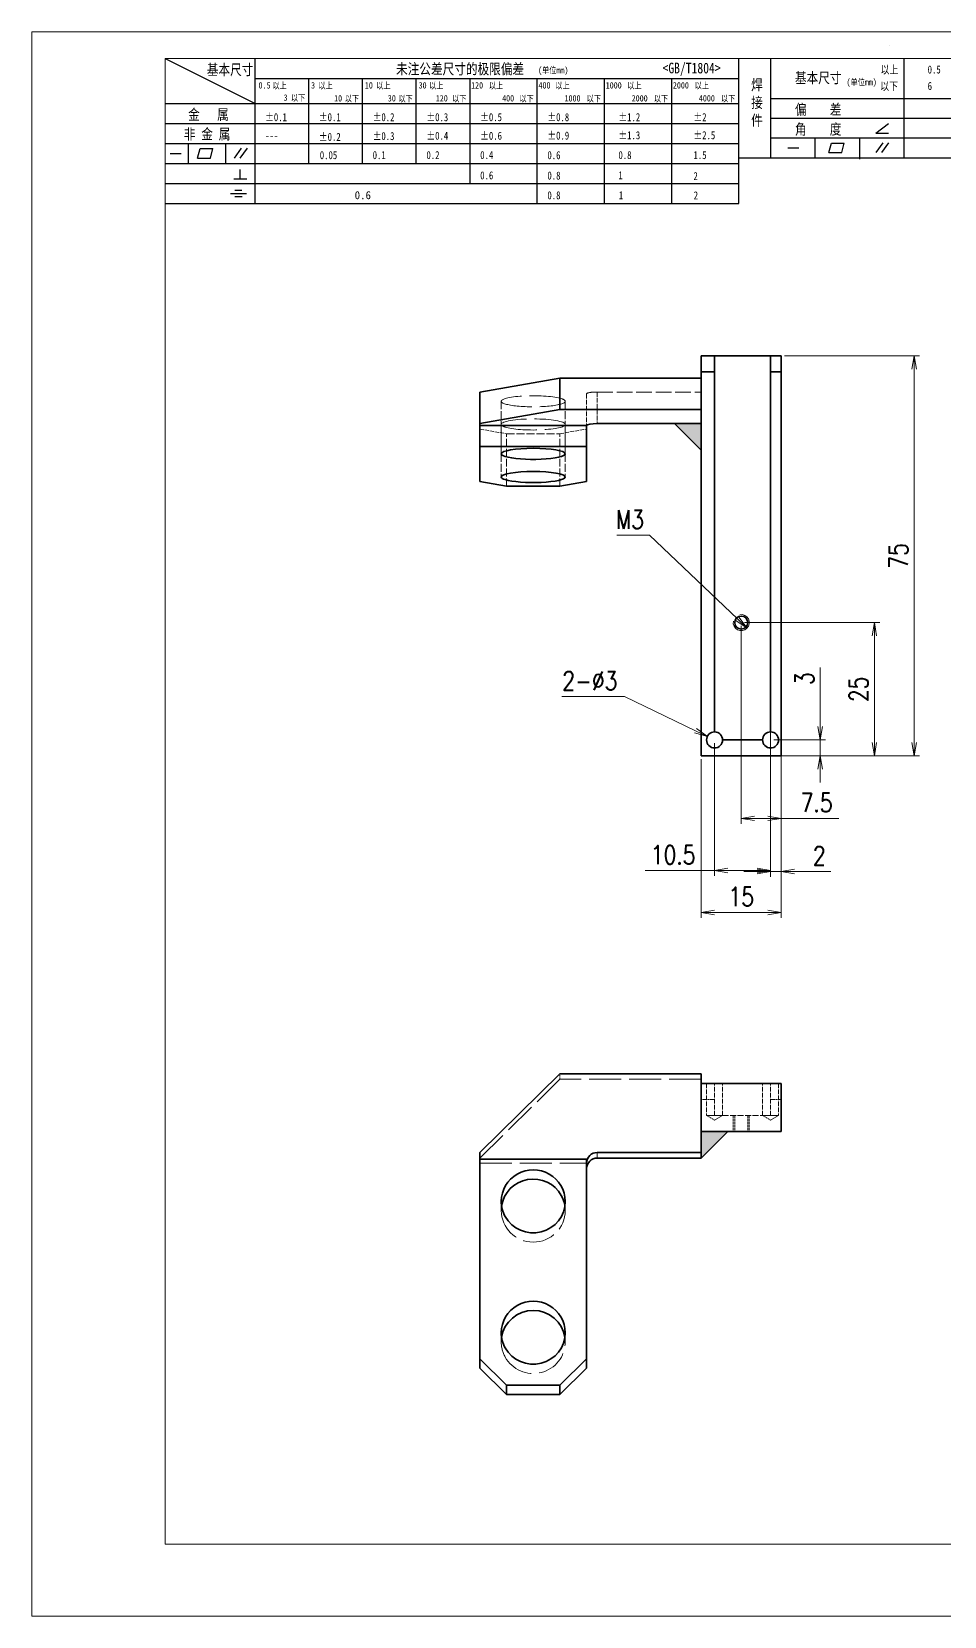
# Model space of a CAD drawing. Header units: millimetres. Extents: x -51813 to 38145, y -10860 to 38732.
# Drawn here: x -48070.9 to -47899.8, y 37767.9 to 38064.9 of the extents above; entities that cross this region are included whole.
import ezdxf

# ---------------------------------------------------------------- set-up
doc = ezdxf.new("R2010")
doc.units = ezdxf.units.MM
doc.header["$LTSCALE"] = 0.5
doc.linetypes.add('DASHED', pattern=[15, 12, -3])
for name, color, linetype, lineweight in [('DRAWING', 7, 'Continuous', 35), ('图框', 7, 'Continuous', 18), ('标注线', 3, 'Continuous', 18), ('粗实线', 7, 'Continuous', 35), ('细实线', 3, 'Continuous', 18)]:
    doc.layers.add(name, color=color, linetype=linetype, lineweight=lineweight)
doc.layers.add('图\\M+19E79\\M+195B6\\M+18E9A', color=7, linetype='Continuous')
doc.layers.add('打印', color=7, linetype='Continuous', lineweight=15, plot=False)
doc.layers.add('打印-禁用', color=7, linetype='Continuous', lineweight=15, plot=False)
doc.styles.add('DIM', font='romans.shx', dxfattribs={"width": 0.8, "bigfont": 'bigfont.shx'})
doc.styles.add('国标', font='simfang.ttf', dxfattribs={"width": 0.8})
doc.dimstyles.new('DEH 1-1$0', dxfattribs={"dimtxt": 3.5, "dimasz": 2.5, "dimexe": 1, "dimexo": 0.625, "dimgap": 1.2, "dimtad": 1, "dimzin": 9, "dimdsep": 46, "dimtxsty": 'DIM', "dimblk": 'OPEN', "dimcen": 0, "dimclrd": 8, "dimclre": 8, "dimclrt": 2, "dimazin": 2, "dimtfac": 0.5, "dimtmove": 0, "dimatfit": 3, "dimldrblk": 'OPEN', "dimfxl": 0, "dimtolj": 2, "dimlwd": 18, "dimlwe": 18, "dimarcsym": 0})
doc.dimstyles.new('DEH 1-1$3', dxfattribs={"dimtxt": 3.5, "dimasz": 2.5, "dimexe": 1, "dimexo": 0.625, "dimgap": 1.2, "dimtad": 1, "dimtoh": 1, "dimdsep": 46, "dimtxsty": 'DIM', "dimblk": 'OPEN', "dimcen": 0, "dimclrd": 8, "dimclre": 8, "dimclrt": 2, "dimazin": 2, "dimtfac": 0.5, "dimtofl": 0, "dimtmove": 0, "dimatfit": 3, "dimldrblk": 'OPEN', "dimfxl": 0, "dimtolj": 2, "dimlwd": 18, "dimlwe": 18, "dimarcsym": 0})

# ---------------------------------------------------------------- blocks, each defined once
blk = doc.blocks.new('GZDEH零件A3图框V01版')
at = {"layer": '图\\M+19E79\\M+195B6\\M+18E9A', "color": 9}
for p, q in [((2882.49, -1554.46), (2899.37, -1562.92)), ((2899.37, -1581.67), (2899.37, -1554.46)), ((2990.09, -1581.67), (2990.09, -1554.46)), ((2996.09, -1573.08), (2996.09, -1554.46)), ((3021.09, -1561.98), (3021.09, -1554.46)), ((2899.37, -1558.24), (2990.09, -1558.24)), ((2909.45, -1574.17), (2909.45, -1558.24)), ((2919.53, -1574.17), (2919.53, -1558.24)), ((2929.61, -1574.17), (2929.61, -1558.24)), ((2939.69, -1577.92), (2939.69, -1558.24)), ((2952.29, -1581.67), (2952.29, -1558.24)), ((2964.89, -1581.67), (2964.89, -1558.24)), ((2977.49, -1581.67), (2977.49, -1558.24)), ((2996.09, -1561.98), (3113.09, -1561.98)), ((3021.09, -1573.08), (3021.09, -1561.98)), ((2882.49, -1562.92), (2990.09, -1562.92)), ((2882.49, -1566.67), (2990.09, -1566.67)), ((2996.09, -1565.68), (3113.09, -1565.68)), ((3015.75, -1568.51), (3018.15, -1566.66)), ((2882.49, -1570.42), (2990.09, -1570.42)), ((2886.92, -1574.12), (2886.92, -1570.42)), ((2893.91, -1574.12), (2893.91, -1570.42)), ((2996.09, -1569.38), (3113.09, -1569.38)), ((3004.42, -1573.08), (3004.42, -1569.38)), ((3006.97, -1572.12), (3007.45, -1570.33)), ((3007.45, -1570.33), (3009.86, -1570.33)), ((3009.39, -1572.12), (3009.86, -1570.33)), ((3012.75, -1573.08), (3012.75, -1569.38)), ((3015.75, -1568.51), (3018.15, -1568.51)), ((3015.81, -1572.12), (3017.15, -1570.26)), ((3016.89, -1572.12), (3018.23, -1570.26)), ((2883.43, -1572.27), (2885.49, -1572.27)), ((2888.59, -1573.16), (2889.07, -1571.37)), ((2888.59, -1573.16), (2891, -1573.16)), ((2889.07, -1571.37), (2891.48, -1571.37)), ((2891, -1573.16), (2891.48, -1571.37)), ((2895.52, -1573.16), (2896.85, -1571.3)), ((2896.6, -1573.16), (2897.94, -1571.3)), ((2990.09, -1573.08), (3113.09, -1573.08)), ((2999.26, -1571.23), (3001.32, -1571.23)), ((3006.97, -1572.12), (3009.39, -1572.12)), ((3012.75, -1573.33), (3012.75, -1573.08)), ((2882.49, -1574.17), (2990.09, -1574.17)), ((2895.42, -1577.05), (2897.81, -1577.05)), ((2896.58, -1577.05), (2896.58, -1575.28)), ((2882.49, -1577.92), (2990.09, -1577.92)), ((2894.79, -1579.77), (2897.77, -1579.77)), ((2895.57, -1579.17), (2896.92, -1579.17)), ((2882.49, -1581.67), (2990.09, -1581.67)), ((2895.57, -1580.37), (2896.93, -1580.37))]:
    blk.add_line(p, q, dxfattribs=at)
at = {"layer": '图框', "linetype": 'Continuous'}
for p, q in [((2882.49, -1554.46), (2882.49, -1832.96)), ((3272.49, -1554.46), (2882.49, -1554.46)), ((2882.49, -1832.96), (3272.49, -1832.96))]:
    blk.add_line(p, q, dxfattribs=at)
at = {"layer": '打印-禁用', "linetype": 'Continuous'}
for p, q in [((2857.49, -1549.46), (2857.49, -1846.46)), ((3277.49, -1549.46), (2857.49, -1549.46)), ((2857.49, -1846.46), (3277.49, -1846.46))]:
    blk.add_line(p, q, dxfattribs=at)
at = {"layer": '图\\M+19E79\\M+195B6\\M+18E9A', "color": 9, "style": '国标', "width": 0.8}
for s, height, p in [('基本尺寸', 2, (2890.33, -1557.58)), ('未注公差尺寸的极限偏差', 2, (2925.81, -1557.44)), ('<GB/T1804>', 2, (2975.78, -1557.27)), ('以上', 1.5, (3016.64, -1557.33)), ('0.5', 1.5, (3025.49, -1557.3)), ('30', 1.2, (2930.04, -1560.11)), ('基本尺寸', 2, (3000.6, -1559.1)), ('以下', 1.5, (3016.58, -1560.43)), ('6', 1.5, (3025.49, -1560.38)), ('金   属', 2, (2886.82, -1565.98)), ('±0.1', 1.5, (2901.27, -1566.23)), ('±0.1', 1.5, (2911.35, -1566.23)), ('±0.2', 1.5, (2921.43, -1566.23)), ('±0.3', 1.5, (2931.51, -1566.23)), ('±0.5', 1.5, (2941.59, -1566.23)), ('±0.8', 1.5, (2954.19, -1566.23)), ('±1.2', 1.5, (2967.51, -1566.23)), ('±2', 1.5, (2981.58, -1566.23)), ('偏    差', 2, (3000.6, -1565.04)), ('非 金 属', 2, (2886.02, -1569.65)), ('±0.3', 1.5, (2921.43, -1569.77)), ('±0.4', 1.5, (2931.51, -1569.71)), ('±0.6', 1.5, (2941.59, -1569.71)), ('±0.9', 1.5, (2954.19, -1569.68)), ('±1.3', 1.5, (2967.51, -1569.62)), ('±2.5', 1.5, (2981.58, -1569.61)), ('角    度', 2, (3000.6, -1568.74)), ('---', 1.5, (2901.27, -1569.65)), ('±0.2', 1.5, (2911.35, -1569.92)), ('0.1', 1.5, (2921.43, -1573.34)), ('0.2', 1.5, (2931.51, -1573.33)), ('0.4', 1.5, (2941.59, -1573.33)), ('0.6', 1.5, (2954.19, -1573.35)), ('0.8', 1.5, (2967.51, -1573.33)), ('1.5', 1.5, (2981.58, -1573.34)), ('0.6', 1.5, (2941.59, -1577.14)), ('0.8', 1.5, (2954.19, -1577.17)), ('1', 1.5, (2967.51, -1577.12)), ('2', 1.5, (2981.58, -1577.26)), ('0.8', 1.5, (2954.19, -1580.87)), ('1', 1.5, (2967.59, -1580.86)), ('2', 1.5, (2981.62, -1580.89))]:
    blk.add_text(s, height=height, dxfattribs=at).set_placement(p)
at = {"layer": '图\\M+19E79\\M+195B6\\M+18E9A', "color": 9, "lineweight": 15, "style": '国标', "width": 0.8}
for s, p in [('(单位mm)', (2952.44, -1557.27)), ('0.5', (2900.03, -1560.11)), ('以上', (2902.64, -1560.16)), ('3', (2909.88, -1560.11)), ('以上', (2911.25, -1560.16)), ('10', (2919.96, -1560.11)), ('以上', (2922.09, -1560.16)), ('以上', (2932.02, -1560.16)), ('120', (2939.88, -1560.11)), ('以上', (2943.21, -1560.16)), ('400', (2952.52, -1560.11)), ('以上', (2955.68, -1560.16)), ('1000', (2965.12, -1560.11)), ('以上', (2969.16, -1560.16)), ('2000', (2977.72, -1560.11)), ('以上', (2981.8, -1560.16)), ('(单位mm)', (3010.27, -1559.51)), ('3', (2904.73, -1562.41)), ('以下', (2906.1, -1562.46)), ('10', (2914.19, -1562.54)), ('以下', (2916.18, -1562.59)), ('30', (2924.27, -1562.54)), ('以下', (2926.26, -1562.59)), ('120', (2933.26, -1562.54)), ('以下', (2936.34, -1562.59)), ('400', (2945.7, -1562.54)), ('以下', (2948.94, -1562.59)), ('1000', (2957.41, -1562.54)), ('以下', (2961.54, -1562.59)), ('2000', (2969.99, -1562.54)), ('以下', (2974.14, -1562.59)), ('4000', (2982.59, -1562.54)), ('以下', (2986.74, -1562.59))]:
    blk.add_text(s, height=1.2, dxfattribs=at).set_placement(p)
at = {"layer": '图\\M+19E79\\M+195B6\\M+18E9A', "color": 9, "lineweight": 13, "style": '国标'}
blk.add_text('0.6', height=1.5, dxfattribs=at).set_placement((2918.05, -1580.85))
at = {"layer": '图\\M+19E79\\M+195B6\\M+18E9A', "color": 9, "insert": (2992.39, -1558.41), "char_height": 2, "width": 3.1877, "attachment_point": 1, "style": '国标'}
blk.add_mtext('焊\\P接\\P件', dxfattribs=at)
at = {"layer": '图\\M+19E79\\M+195B6\\M+18E9A', "color": 9, "insert": (2911.51, -1573.37), "char_height": 1.5, "attachment_point": 7, "style": '国标'}
blk.add_mtext_dynamic_manual_height_columns('0.05', width=5.1982, gutter_width=12.5, heights=[0], dxfattribs=at)
blk = doc.blocks.new('DEH A3')
at = {"layer": '图框'}
blk.add_blockref('GZDEH零件A3图框V01版', (-2857.49, 1846.46), dxfattribs=at)
blk = doc.blocks.new('WELDING_5')
at = {"layer": '粗实线'}
blk.add_hatch(color=256, dxfattribs=at).paths.add_polyline_path([(0, 5), (0, 0), (5, 0)])
for q in [(0, 5), (5, 0)]:
    blk.add_line((0, 0), q, dxfattribs=at)
blk.add_lwpolyline([(0, 5), (5, 0)], dxfattribs=at)
blk = doc.blocks.new('_Open')
at = {"color": 0, "linetype": 'ByBlock', "lineweight": -2}
for p, q in [((-1, 0.17), (0, 0)), ((-1, -0.17), (0, 0)), ((0, 0), (-1, 0))]:
    blk.add_line(p, q, dxfattribs=at)
blk = doc.blocks.new('*D88')
at = {"layer": 'Defpoints', "color": 0, "transparency": 16777216}
for p in [(-47945.4, 37929.11), (-47930.4, 37929.11), (-47930.4, 37899.79)]:
    blk.add_point(p, dxfattribs=at)
at = {"layer": '标注线', "color": 8, "lineweight": 18, "transparency": 16777216}
for p, q in [((-47945.4, 37928.49), (-47945.4, 37898.79)), ((-47930.4, 37928.49), (-47930.4, 37898.79)), ((-47942.9, 37899.79), (-47932.9, 37899.79))]:
    blk.add_line(p, q, dxfattribs=at)
at = {"layer": '标注线', "color": 8, "lineweight": 18, "transparency": 16777216, "xscale": 2.5, "yscale": 2.5, "zscale": 2.5, "rotation": 180}
blk.add_blockref('_Open', (-47945.4, 37899.79), dxfattribs=at)
at = {"layer": '标注线', "color": 8, "lineweight": 18, "transparency": 16777216, "xscale": 2.5, "yscale": 2.5, "zscale": 2.5}
blk.add_blockref('_Open', (-47930.4, 37899.79), dxfattribs=at)
at = {"layer": '标注线', "color": 2, "transparency": 16777216, "insert": (-47937.9, 37902.74), "char_height": 3.5, "attachment_point": 5, "style": 'DIM'}
blk.add_mtext('\\A2;15', dxfattribs=at)
blk = doc.blocks.new('*D89')
at = {"layer": 'Defpoints', "color": 0, "transparency": 16777216}
for p in [(-47930.4, 38004.11), (-47905.49, 38004.11), (-47930.4, 37929.11)]:
    blk.add_point(p, dxfattribs=at)
at = {"layer": '标注线', "color": 8, "lineweight": 18, "transparency": 16777216}
for p, q in [((-47929.78, 38004.11), (-47904.49, 38004.11)), ((-47905.49, 37931.61), (-47905.49, 38001.61)), ((-47929.78, 37929.11), (-47904.49, 37929.11))]:
    blk.add_line(p, q, dxfattribs=at)
at = {"layer": '标注线', "color": 8, "lineweight": 18, "transparency": 16777216, "xscale": 2.5, "yscale": 2.5, "zscale": 2.5}
for p, rotation in [((-47905.49, 38004.11), 90), ((-47905.49, 37929.11), 270)]:
    blk.add_blockref('_Open', p, dxfattribs=dict(at, rotation=rotation))
at = {"layer": '标注线', "color": 2, "transparency": 16777216, "insert": (-47908.44, 37966.61), "char_height": 3.5, "attachment_point": 5, "rotation": 90, "style": 'DIM'}
blk.add_mtext('\\A2;75', dxfattribs=at)
blk = doc.blocks.new('*D90')
at = {"layer": 'Defpoints', "color": 0, "transparency": 16777216}
for p in [(-47937.9, 37954.11), (-47937.9, 37929.11), (-47912.94, 37929.11)]:
    blk.add_point(p, dxfattribs=at)
at = {"layer": '标注线', "color": 8, "lineweight": 18, "transparency": 16777216}
for p, q in [((-47937.28, 37954.11), (-47911.94, 37954.11)), ((-47912.94, 37951.61), (-47912.94, 37931.61)), ((-47937.28, 37929.11), (-47911.94, 37929.11))]:
    blk.add_line(p, q, dxfattribs=at)
at = {"layer": '标注线', "color": 8, "lineweight": 18, "transparency": 16777216, "xscale": 2.5, "yscale": 2.5, "zscale": 2.5}
for p, rotation in [((-47912.94, 37954.11), 90), ((-47912.94, 37929.11), 270)]:
    blk.add_blockref('_Open', p, dxfattribs=dict(at, rotation=rotation))
at = {"layer": '标注线', "color": 2, "transparency": 16777216, "insert": (-47915.89, 37941.61), "char_height": 3.5, "attachment_point": 5, "rotation": 90, "style": 'DIM'}
blk.add_mtext('\\A2;25', dxfattribs=at)
blk = doc.blocks.new('*D91')
at = {"layer": 'Defpoints', "color": 0, "transparency": 16777216}
for p in [(-47932.4, 37932.11), (-47932.4, 37929.11), (-47923.09, 37929.11)]:
    blk.add_point(p, dxfattribs=at)
at = {"layer": '标注线', "color": 8, "lineweight": 18, "transparency": 16777216}
for p, q in [((-47923.09, 37934.61), (-47923.09, 37945.72)), ((-47931.78, 37932.11), (-47922.09, 37932.11)), ((-47923.09, 37929.11), (-47923.09, 37932.11)), ((-47931.78, 37929.11), (-47922.09, 37929.11)), ((-47923.09, 37926.61), (-47923.09, 37924.11))]:
    blk.add_line(p, q, dxfattribs=at)
at = {"layer": '标注线', "color": 8, "lineweight": 18, "transparency": 16777216, "xscale": 2.5, "yscale": 2.5, "zscale": 2.5}
for p, rotation in [((-47923.09, 37932.11), 270), ((-47923.09, 37929.11), 90)]:
    blk.add_blockref('_Open', p, dxfattribs=dict(at, rotation=rotation))
at = {"layer": '标注线', "color": 2, "transparency": 16777216, "insert": (-47926.04, 37943.58), "char_height": 3.5, "attachment_point": 5, "rotation": 90, "style": 'DIM'}
blk.add_mtext('\\A2;3', dxfattribs=at)
blk = doc.blocks.new('*D92')
at = {"layer": 'Defpoints', "color": 0, "transparency": 16777216}
for p in [(-47932.4, 37935.88), (-47930.4, 37935.88), (-47930.4, 37907.47)]:
    blk.add_point(p, dxfattribs=at)
at = {"layer": '标注线', "color": 8, "lineweight": 18, "transparency": 16777216}
for p, q in [((-47932.4, 37935.25), (-47932.4, 37906.47)), ((-47930.4, 37935.25), (-47930.4, 37906.47)), ((-47934.9, 37907.47), (-47937.4, 37907.47)), ((-47932.4, 37907.47), (-47930.4, 37907.47)), ((-47927.9, 37907.47), (-47921.13, 37907.47))]:
    blk.add_line(p, q, dxfattribs=at)
at = {"layer": '标注线', "color": 8, "lineweight": 18, "transparency": 16777216, "xscale": 2.5, "yscale": 2.5, "zscale": 2.5}
blk.add_blockref('_Open', (-47932.4, 37907.47), dxfattribs=at)
at = {"layer": '标注线', "color": 8, "lineweight": 18, "transparency": 16777216, "xscale": 2.5, "yscale": 2.5, "zscale": 2.5, "rotation": 180}
blk.add_blockref('_Open', (-47930.4, 37907.47), dxfattribs=at)
at = {"layer": '标注线', "color": 2, "transparency": 16777216, "insert": (-47923.27, 37910.42), "char_height": 3.5, "attachment_point": 5, "style": 'DIM'}
blk.add_mtext('\\A2;2', dxfattribs=at)
blk = doc.blocks.new('*D93')
at = {"layer": 'Defpoints', "color": 0, "transparency": 16777216}
for p in [(-47942.9, 37932.11), (-47932.4, 37932.11), (-47942.9, 37907.64)]:
    blk.add_point(p, dxfattribs=at)
at = {"layer": '标注线', "color": 8, "lineweight": 18, "transparency": 16777216}
for p, q in [((-47942.9, 37931.49), (-47942.9, 37906.64)), ((-47932.4, 37931.49), (-47932.4, 37906.64)), ((-47942.9, 37907.64), (-47955.93, 37907.64)), ((-47934.9, 37907.64), (-47940.4, 37907.64))]:
    blk.add_line(p, q, dxfattribs=at)
at = {"layer": '标注线', "color": 8, "lineweight": 18, "transparency": 16777216, "xscale": 2.5, "yscale": 2.5, "zscale": 2.5, "rotation": 180}
blk.add_blockref('_Open', (-47942.9, 37907.64), dxfattribs=at)
at = {"layer": '标注线', "color": 8, "lineweight": 18, "transparency": 16777216, "xscale": 2.5, "yscale": 2.5, "zscale": 2.5}
blk.add_blockref('_Open', (-47932.4, 37907.64), dxfattribs=at)
at = {"layer": '标注线', "color": 2, "transparency": 16777216, "insert": (-47950.67, 37910.59), "char_height": 3.5, "attachment_point": 5, "style": 'DIM'}
blk.add_mtext('\\A2;10.5', dxfattribs=at)
blk = doc.blocks.new('*D94')
at = {"layer": 'Defpoints', "color": 0, "transparency": 16777216}
for p in [(-47937.9, 37954.11), (-47930.4, 37943.82), (-47930.4, 37917.41)]:
    blk.add_point(p, dxfattribs=at)
at = {"layer": '标注线', "color": 8, "lineweight": 18, "transparency": 16777216}
for p, q in [((-47937.9, 37953.49), (-47937.9, 37916.41)), ((-47930.4, 37943.19), (-47930.4, 37916.41)), ((-47935.4, 37917.41), (-47932.9, 37917.41)), ((-47930.4, 37917.41), (-47919.63, 37917.41))]:
    blk.add_line(p, q, dxfattribs=at)
at = {"layer": '标注线', "color": 8, "lineweight": 18, "transparency": 16777216, "xscale": 2.5, "yscale": 2.5, "zscale": 2.5, "rotation": 180}
blk.add_blockref('_Open', (-47937.9, 37917.41), dxfattribs=at)
at = {"layer": '标注线', "color": 8, "lineweight": 18, "transparency": 16777216, "xscale": 2.5, "yscale": 2.5, "zscale": 2.5}
blk.add_blockref('_Open', (-47930.4, 37917.41), dxfattribs=at)
at = {"layer": '标注线', "color": 2, "transparency": 16777216, "insert": (-47923.77, 37920.36), "char_height": 3.5, "attachment_point": 5, "style": 'DIM'}
blk.add_mtext('\\A2;7.5', dxfattribs=at)
blk = doc.blocks.new('*D95')
at = {"layer": 'Defpoints', "color": 0, "transparency": 16777216}
for p in [(-47938.99, 37955.14), (-47936.81, 37953.08)]:
    blk.add_point(p, dxfattribs=at)
at = {"layer": '标注线', "color": 8, "lineweight": 18, "transparency": 16777216}
for p, q in [((-47961.25, 37970.48), (-47955.11, 37970.48)), ((-47955.11, 37970.48), (-47938.62, 37954.8))]:
    blk.add_line(p, q, dxfattribs=at)
at = {"layer": '标注线', "color": 8, "lineweight": 18, "transparency": 16777216, "xscale": 2.5, "yscale": 2.5, "zscale": 2.5, "rotation": 316.4426368619501}
blk.add_blockref('_Open', (-47936.81, 37953.08), dxfattribs=at)
at = {"layer": '标注线', "color": 2, "transparency": 16777216, "insert": (-47958.78, 37973.43), "char_height": 3.5, "attachment_point": 5, "style": 'DIM'}
blk.add_mtext('\\A2;M3', dxfattribs=at)
blk = doc.blocks.new('*D96')
at = {"layer": 'Defpoints', "color": 0, "transparency": 16777216}
for p in [(-47944.25, 37932.76), (-47941.55, 37931.46)]:
    blk.add_point(p, dxfattribs=at)
at = {"layer": '标注线', "color": 8, "lineweight": 18, "transparency": 16777216}
for p, q in [((-47971.55, 37940.26), (-47959.81, 37940.26)), ((-47959.81, 37940.26), (-47946.5, 37933.85))]:
    blk.add_line(p, q, dxfattribs=at)
at = {"layer": '标注线', "color": 8, "lineweight": 18, "transparency": 16777216, "xscale": 2.5, "yscale": 2.5, "zscale": 2.5, "rotation": 334.2617586652474}
blk.add_blockref('_Open', (-47944.25, 37932.76), dxfattribs=at)
at = {"layer": '标注线', "color": 2, "transparency": 16777216, "insert": (-47966.28, 37943.21), "char_height": 3.5, "attachment_point": 5, "style": 'DIM'}
blk.add_mtext('\\A2;2-%%c3', dxfattribs=at)

msp = doc.modelspace()

# ---------------------------------------------------------------- linework, layer by layer
at = {"color": 7, "lineweight": 35, "ltscale": 0.0625}
for p, q in [((-47942.9, 38004.111), (-47945.4, 38004.111)), ((-47942.9, 38001.111), (-47945.4, 38001.111))]:
    msp.add_line(p, q, dxfattribs=at)
at = {"color": 7, "lineweight": 35, "ltscale": 0.075}
for p, q in [((-47945.4, 38001.111), (-47945.4, 38004.111)), ((-47942.9, 38004.111), (-47942.9, 38001.111)), ((-47932.4, 38004.111), (-47932.4, 38001.111)), ((-47930.4, 38001.111), (-47930.4, 38004.111))]:
    msp.add_line(p, q, dxfattribs=at)
at = {"color": 7, "lineweight": 35, "ltscale": 0.2625}
msp.add_line((-47932.4, 38004.111), (-47942.9, 38004.111), dxfattribs=at)
at = {"color": 7, "lineweight": 35, "ltscale": 0.05}
for p, q in [((-47930.4, 38004.111), (-47932.4, 38004.111)), ((-47930.4, 38001.111), (-47932.4, 38001.111))]:
    msp.add_line(p, q, dxfattribs=at)
at = {"color": 7, "lineweight": 35, "ltscale": 0.380612}
for p, q in [((-47971.9, 37999.93), (-47986.9, 37997.325)), ((-47971.9, 37994.021), (-47986.9, 37991.416))]:
    msp.add_line(p, q, dxfattribs=at)
at = {"color": 7, "lineweight": 35}
for p, q in [((-47945.4, 37999.93), (-47971.9, 37999.93)), ((-47942.9, 38001.111), (-47942.9, 37933.611)), ((-47932.4, 37933.611), (-47932.4, 38001.111)), ((-47930.4, 38001.111), (-47930.4, 37932.111)), ((-47971.9, 37994.021), (-47945.4, 37994.021)), ((-47945.4, 37993.698), (-47945.4, 37929.111)), ((-47986.9, 37991.069), (-47966.9, 37991.069)), ((-47986.9, 37987.129), (-47966.9, 37987.129)), ((-47971.9, 37869.561), (-47986.9, 37854.789)), ((-47971.9, 37869.561), (-47945.4, 37869.561)), ((-47986.9, 37816.091), (-47986.9, 37853.514)), ((-47986.9, 37853.514), (-47966.9, 37853.514)), ((-47966.9, 37853.514), (-47966.9, 37816.091))]:
    msp.add_line(p, q, dxfattribs=at)
at = {"color": 7, "lineweight": 35, "ltscale": 0.147722}
for p, q in [((-47971.9, 37994.021), (-47971.9, 37999.93)), ((-47945.4, 37999.93), (-47945.4, 37994.021)), ((-47986.9, 37991.416), (-47986.9, 37997.325))]:
    msp.add_line(p, q, dxfattribs=at)
at = {"color": 7, "lineweight": 35, "ltscale": 0.029526}
msp.add_line((-47945.4, 38001.111), (-47945.4, 37999.93), dxfattribs=at)
at = {"color": 1, "linetype": 'DASHED', "lineweight": 13, "ltscale": 0.155801}
msp.add_line((-47945.4, 37999.93), (-47945.4, 37993.698), dxfattribs=at)
at = {"color": 1, "linetype": 'DASHED', "lineweight": 13, "ltscale": 0.246202}
for p, q in [((-47982.9, 37995.588), (-47982.9, 37985.74)), ((-47970.9, 37995.588), (-47970.9, 37985.74)), ((-47982.9, 37991.247), (-47982.9, 37981.399)), ((-47981.9, 37979.663), (-47981.9, 37989.511)), ((-47971.9, 37979.663), (-47971.9, 37989.511)), ((-47970.9, 37991.247), (-47970.9, 37981.399))]:
    msp.add_line(p, q, dxfattribs=at)
at = {"color": 1, "linetype": 'DASHED', "lineweight": 13, "ltscale": 0.147722}
for p, q in [((-47966.9, 37996.978), (-47966.9, 37991.069)), ((-47964.9, 37997.325), (-47964.9, 37991.416))]:
    msp.add_line(p, q, dxfattribs=at)
at = {"color": 1, "linetype": 'DASHED', "lineweight": 13, "ltscale": 0.4875}
msp.add_line((-47964.9, 37997.325), (-47945.4, 37997.325), dxfattribs=at)
at = {"color": 7, "lineweight": 35, "ltscale": 0.065118}
msp.add_line((-47945.4, 37991.416), (-47945.4, 37994.021), dxfattribs=at)
at = {"color": 7, "lineweight": 35, "ltscale": 0.008682}
msp.add_line((-47986.9, 37991.416), (-47986.9, 37991.069), dxfattribs=at)
at = {"color": 7, "lineweight": 35, "ltscale": 0.09848}
for p, q in [((-47986.9, 37987.129), (-47986.9, 37991.069)), ((-47966.9, 37991.069), (-47966.9, 37987.129))]:
    msp.add_line(p, q, dxfattribs=at)
at = {"color": 1, "linetype": 'DASHED', "lineweight": 13, "ltscale": 0.126871}
for p, q in [((-47986.9, 37990.379), (-47981.9, 37989.511)), ((-47971.9, 37989.511), (-47966.9, 37990.379))]:
    msp.add_line(p, q, dxfattribs=at)
at = {"color": 1, "linetype": 'DASHED', "lineweight": 13, "ltscale": 0.25}
msp.add_line((-47981.9, 37989.511), (-47971.9, 37989.511), dxfattribs=at)
at = {"color": 7, "lineweight": 35, "ltscale": 0.4875}
for p, q in [((-47964.9, 37991.416), (-47945.4, 37991.416)), ((-47964.9, 37854.789), (-47945.4, 37854.789)), ((-47964.9, 37853.747), (-47945.4, 37853.747))]:
    msp.add_line(p, q, dxfattribs=at)
at = {"color": 7, "lineweight": 35, "ltscale": 0.164966}
for p, q in [((-47986.9, 37980.531), (-47986.9, 37987.129)), ((-47966.9, 37987.129), (-47966.9, 37980.531))]:
    msp.add_line(p, q, dxfattribs=at)
at = {"color": 7, "lineweight": 35, "ltscale": 0.126871}
for p, q in [((-47986.9, 37980.531), (-47981.9, 37979.663)), ((-47971.9, 37979.663), (-47966.9, 37980.531))]:
    msp.add_line(p, q, dxfattribs=at)
at = {"color": 7, "lineweight": 35, "ltscale": 0.25}
for p, q in [((-47981.9, 37979.663), (-47971.9, 37979.663)), ((-47981.9, 37811.167), (-47971.9, 37811.167)), ((-47981.9, 37809.431), (-47971.9, 37809.431))]:
    msp.add_line(p, q, dxfattribs=at)
at = {"color": 7, "lineweight": 35, "ltscale": 0.1875}
msp.add_line((-47941.4, 37932.111), (-47933.9, 37932.111), dxfattribs=at)
at = {"color": 7, "lineweight": 35, "ltscale": 0.074998}
msp.add_line((-47930.4, 37932.111), (-47930.4, 37929.111), dxfattribs=at)
at = {"color": 7, "lineweight": 35, "ltscale": 0.375}
for p, q in [((-47930.4, 37929.111), (-47945.4, 37929.111)), ((-47930.4, 37867.728), (-47945.4, 37867.728)), ((-47930.4, 37858.728), (-47945.4, 37858.728))]:
    msp.add_line(p, q, dxfattribs=at)
at = {"color": 1, "linetype": 'DASHED', "lineweight": 13}
for p, q in [((-47971.9, 37868.519), (-47986.9, 37853.747)), ((-47945.4, 37868.519), (-47971.9, 37868.519)), ((-47986.9, 37852.819), (-47966.9, 37852.819))]:
    msp.add_line(p, q, dxfattribs=at)
at = {"color": 1, "linetype": 'DASHED', "lineweight": 13, "ltscale": 0.026047}
msp.add_line((-47971.9, 37869.561), (-47971.9, 37868.519), dxfattribs=at)
at = {"color": 7, "lineweight": 35, "ltscale": 0.045821}
msp.add_line((-47945.4, 37867.728), (-47945.4, 37869.561), dxfattribs=at)
at = {"color": 1, "linetype": 'DASHED', "lineweight": 13, "ltscale": 0.225}
msp.add_line((-47945.4, 37858.728), (-47945.4, 37867.728), dxfattribs=at)
at = {"color": 7, "lineweight": 35, "ltscale": 0.225}
for p, q in [((-47945.4, 37867.728), (-47945.4, 37858.728)), ((-47930.4, 37867.728), (-47930.4, 37858.728))]:
    msp.add_line(p, q, dxfattribs=at)
at = {"color": 1, "linetype": 'DASHED', "lineweight": 13, "ltscale": 0.15}
for p, q in [((-47944.4, 37867.728), (-47944.4, 37861.728)), ((-47942.9, 37861.728), (-47942.9, 37867.728)), ((-47941.4, 37861.728), (-47941.4, 37867.728)), ((-47933.9, 37861.728), (-47933.9, 37867.728)), ((-47932.4, 37861.728), (-47932.4, 37867.728)), ((-47930.9, 37867.728), (-47930.9, 37861.728))]:
    msp.add_line(p, q, dxfattribs=at)
at = {"color": 1, "linetype": 'DASHED', "lineweight": 13, "ltscale": 0.0625}
msp.add_line((-47942.9, 37864.728), (-47945.4, 37864.728), dxfattribs=at)
at = {"color": 1, "linetype": 'DASHED', "lineweight": 13, "ltscale": 0.05}
msp.add_line((-47930.4, 37864.728), (-47932.4, 37864.728), dxfattribs=at)
at = {"color": 1, "linetype": 'DASHED', "lineweight": 13, "ltscale": 0.07041}
for p, q in [((-47944.4, 37861.728), (-47941.584, 37861.728)), ((-47933.9, 37861.728), (-47931.084, 37861.728))]:
    msp.add_line(p, q, dxfattribs=at)
at = {"color": 1, "linetype": 'DASHED', "lineweight": 13, "ltscale": 0.043301}
for p, q in [((-47942.9, 37860.862), (-47944.4, 37861.728)), ((-47942.9, 37860.862), (-47941.4, 37861.728)), ((-47932.4, 37860.862), (-47933.9, 37861.728)), ((-47932.4, 37860.862), (-47930.9, 37861.728))]:
    msp.add_line(p, q, dxfattribs=at)
at = {"color": 1, "linetype": 'DASHED', "lineweight": 13, "ltscale": 0.03291}
for p, q in [((-47944.217, 37861.728), (-47942.9, 37861.728)), ((-47932.4, 37861.728), (-47933.717, 37861.728))]:
    msp.add_line(p, q, dxfattribs=at)
at = {"color": 1, "linetype": 'DASHED', "lineweight": 13, "ltscale": 0.0375}
for p, q in [((-47941.4, 37861.728), (-47942.9, 37861.728)), ((-47932.4, 37861.728), (-47930.9, 37861.728))]:
    msp.add_line(p, q, dxfattribs=at)
at = {"color": 1, "linetype": 'DASHED', "lineweight": 13, "ltscale": 0.00459}
for p, q in [((-47941.584, 37861.728), (-47941.4, 37861.728)), ((-47933.717, 37861.728), (-47933.9, 37861.728))]:
    msp.add_line(p, q, dxfattribs=at)
at = {"color": 1, "linetype": 'DASHED', "lineweight": 13, "ltscale": 0.1875}
msp.add_line((-47941.4, 37861.728), (-47933.9, 37861.728), dxfattribs=at)
at = {"color": 1, "linetype": 'DASHED', "lineweight": 13, "ltscale": 0.075}
for p, q in [((-47939.4, 37861.728), (-47939.4, 37858.728)), ((-47939.13, 37861.728), (-47939.13, 37858.728)), ((-47936.671, 37861.728), (-47936.671, 37858.728)), ((-47936.4, 37861.728), (-47936.4, 37858.728))]:
    msp.add_line(p, q, dxfattribs=at)
at = {"color": 7, "lineweight": 35, "ltscale": 0.098482}
msp.add_line((-47945.4, 37854.789), (-47945.4, 37858.728), dxfattribs=at)
at = {"color": 7, "lineweight": 35, "ltscale": 0.031876}
msp.add_line((-47986.9, 37854.789), (-47986.9, 37853.514), dxfattribs=at)
at = {"color": 7, "lineweight": 13, "ltscale": 0.026047}
msp.add_line((-47964.9, 37853.747), (-47964.9, 37854.789), dxfattribs=at)
at = {"color": 7, "lineweight": 35, "ltscale": 0.026047}
msp.add_line((-47945.4, 37853.747), (-47945.4, 37854.789), dxfattribs=at)
at = {"color": 1, "linetype": 'DASHED', "lineweight": 13, "ltscale": 0.043413}
for p, q in [((-47982.9, 37843.899), (-47982.9, 37845.635)), ((-47970.9, 37819.279), (-47970.9, 37821.015))]:
    msp.add_line(p, q, dxfattribs=at)
at = {"color": 1, "linetype": 'DASHED', "lineweight": 13, "ltscale": 0.043411}
for p, q in [((-47970.9, 37843.899), (-47970.9, 37845.636)), ((-47982.9, 37819.279), (-47982.9, 37821.015))]:
    msp.add_line(p, q, dxfattribs=at)
at = {"color": 7, "lineweight": 35, "ltscale": 0.043413}
for p, q in [((-47986.9, 37816.091), (-47986.9, 37814.355)), ((-47966.9, 37816.091), (-47966.9, 37814.355))]:
    msp.add_line(p, q, dxfattribs=at)
at = {"color": 7, "lineweight": 35, "ltscale": 0.17544}
for p, q in [((-47986.9, 37816.091), (-47981.9, 37811.167)), ((-47971.9, 37811.167), (-47966.9, 37816.091))]:
    msp.add_line(p, q, dxfattribs=at)
at = {"color": 7, "lineweight": 35, "ltscale": 0.175439}
for p, q in [((-47986.9, 37814.355), (-47981.9, 37809.431)), ((-47971.9, 37809.431), (-47966.9, 37814.355))]:
    msp.add_line(p, q, dxfattribs=at)
at = {"color": 7, "lineweight": 35, "ltscale": 0.043411}
for p, q in [((-47981.9, 37811.167), (-47981.9, 37809.431)), ((-47971.9, 37811.167), (-47971.9, 37809.431))]:
    msp.add_line(p, q, dxfattribs=at)
at = {"color": 7, "lineweight": 35}
msp.add_circle((-47937.9, 37954.111), 1.229, dxfattribs=at)
at = {"color": 7, "lineweight": 13}
msp.add_arc((-47937.9, 37954.111), 1.5, 169.99999, 100.00001, dxfattribs=at)
at = {"color": 7, "lineweight": 35}
for centre, start, end in [((-47942.9, 37932.111), 90, 0), ((-47942.9, 37932.111), 0, 90), ((-47932.4, 37932.111), 90, 179.99999), ((-47932.4, 37932.111), 180.00001, 90)]:
    msp.add_arc(centre, 1.5, start, end, dxfattribs=at)
at = {"color": 1, "linetype": 'DASHED', "lineweight": 13}
for centre, major_axis, ratio, start_param, end_param in [((-47976.9, 37995.588), (6, 0), 0.1736482, 0.5, 3.1416217), ((-47976.9, 37995.588), (6, 0), 0.1736482, 3.1416217, 6.2832144), ((-47976.9, 37995.588), (6, 0), 0.1736482, 0.0000291, 0.5), ((-47964.9, 37996.978), (2, 0), 0.1736482, 1.5707963, 3.1415927), ((-47976.9, 37991.247), (6, 0), 0.1736482, 0.0000291, 3.1416217), ((-47976.9, 37991.247), (6, 0), 0.1736482, 3.1416217, 3.6415927), ((-47976.9, 37991.247), (6, 0), 0.1736482, 3.6415927, 6.2832144), ((-47976.9, 37843.899), (-6, 0), 0.9848077, 6.1357364, 6.2832144), ((-47976.9, 37843.899), (-6, 0), 0.9848077, 0.0000291, 3.1416217), ((-47976.9, 37843.899), (-6, 0), 0.9848077, 3.1416217, 3.2890525), ((-47976.9, 37819.279), (-6, 0), 0.9848077, 6.1357364, 6.2832144), ((-47976.9, 37819.279), (-6, 0), 0.9848077, 3.1416217, 3.2890525), ((-47976.9, 37819.279), (-6, 0), 0.9848077, 0.0000291, 0.5), ((-47976.9, 37819.279), (-6, 0), 0.9848077, 0.5, 3.1416217)]:
    msp.add_ellipse(centre, major_axis=major_axis, ratio=ratio, start_param=start_param, end_param=end_param, dxfattribs=at)
at = {"color": 7, "lineweight": 35}
for centre, major_axis, ratio, start_param, end_param in [((-47964.9, 37991.069), (-2, 0), 0.1736482, 4.712389, 6.2831853), ((-47976.9, 37985.74), (6, 0), 0.1736482, 0.0000291, 3.1416217), ((-47976.9, 37985.74), (6, 0), 0.1736482, 3.1416217, 3.6415927), ((-47976.9, 37985.74), (6, 0), 0.1736482, 3.6415927, 6.2832144), ((-47976.9, 37981.399), (6, 0), 0.1736482, 0.0000291, 3.1416217), ((-47976.9, 37981.399), (6, 0), 0.1736482, 3.1416217, 3.6415927), ((-47976.9, 37981.399), (6, 0), 0.1736482, 3.6415927, 6.2832144), ((-47964.9, 37852.819), (2, 0), 0.9848077, 1.5707963, 3.1415927), ((-47964.9, 37851.777), (-2, 0), 0.9848077, 4.712389, 6.2831853), ((-47976.9, 37845.635), (-6, 0), 0.9848077, 3.1416217, 6.2832144), ((-47976.9, 37843.899), (-6, 0), 0.9848077, 3.6415927, 6.1357364), ((-47976.9, 37843.899), (-6, 0), 0.9848077, 3.2890525, 3.6415927), ((-47976.9, 37845.635), (-6, 0), 0.9848077, 0.0000291, 0.5), ((-47976.9, 37845.635), (-6, 0), 0.9848077, 0.5, 3.1416217), ((-47976.9, 37821.015), (-6, 0), 0.9848077, 3.1416217, 6.2832144), ((-47976.9, 37819.279), (-6, 0), 0.9848077, 3.2890525, 6.1357364), ((-47976.9, 37821.015), (-6, 0), 0.9848077, 0.0000291, 0.5), ((-47976.9, 37821.015), (-6, 0), 0.9848077, 0.5, 3.1416217)]:
    msp.add_ellipse(centre, major_axis=major_axis, ratio=ratio, start_param=start_param, end_param=end_param, dxfattribs=at)
at = {"layer": '打印'}
msp.add_lwpolyline([(-48070.944, 38064.86), (-47650.944, 38064.86), (-47650.944, 37767.86), (-48070.944, 37767.86)], close=True, dxfattribs=at)
at = {"layer": '细实线', "ltscale": 2.48512e-05}
msp.add_line((-47910.108, 38062.301), (-47910.108, 38062.3), dxfattribs=at)

# ---------------------------------------------------------------- block references
at = {"layer": 'DRAWING'}
for p, rotation in [((-47945.4, 37991.416), 180), ((-47945.4, 37858.728), 270)]:
    msp.add_blockref('WELDING_5', p, dxfattribs=dict(at, rotation=rotation))
at = {"layer": '图框'}
msp.add_blockref('DEH A3', (-48070.944, 37767.86), dxfattribs=at)

# ---------------------------------------------------------------- dimensions: what is measured, and where the dimension line sits
at = {"layer": '标注线'}
for base, p1, p2, picture, middle in [((-47905.491, 38004.111), (-47930.4, 37929.111), (-47930.4, 38004.111), '*D89', (-47908.441, 37966.611)), ((-47912.944, 37929.111), (-47937.9, 37954.111), (-47937.9, 37929.111), '*D90', (-47915.894, 37941.611))]:
    dim = msp.add_linear_dim(base=base, p1=p1, p2=p2, angle=90, dimstyle='DEH 1-1$0', dxfattribs=at)
    dim.commit()
    dim.dimension.update_dxf_attribs({"geometry": picture, "text_midpoint": middle})
for p1, p2, override, picture, middle in [((-47938.987, 37955.144), (-47936.813, 37953.077), {"dimpost": 'M<>', "dimtmove": 1}, '*D95', (-47955.113, 37970.478)), ((-47941.549, 37931.459), (-47944.251, 37932.762), {"dimpost": '2-%%c<>'}, '*D96', (-47966.28, 37940.264))]:
    dim = msp.add_diameter_dim_2p(p1=p1, p2=p2, dimstyle='DEH 1-1$3', override=override, dxfattribs=at)
    dim.commit()
    dim.dimension.update_dxf_attribs({"geometry": picture, "text_midpoint": middle, "dimtype": 163})
dim = msp.add_linear_dim(base=(-47930.4, 37917.408), p1=(-47937.9, 37954.111), p2=(-47930.4, 37943.82), dimstyle='DEH 1-1$0', dxfattribs=at)
dim.commit()
dim.dimension.update_dxf_attribs({"geometry": '*D94', "text_midpoint": (-47923.767, 37917.408), "dimtype": 160})
dim = msp.add_linear_dim(base=(-47923.09, 37929.111), p1=(-47932.4, 37932.111), p2=(-47932.4, 37929.111), angle=90, dimstyle='DEH 1-1$0', dxfattribs=at)
dim.commit()
dim.dimension.update_dxf_attribs({"geometry": '*D91', "text_midpoint": (-47923.09, 37943.582), "dimtype": 160})
for base, p1, p2, picture, middle in [((-47930.4, 37907.471), (-47932.4, 37935.877), (-47930.4, 37935.877), '*D92', (-47923.267, 37910.421)), ((-47942.9, 37907.636), (-47932.4, 37932.111), (-47942.9, 37932.111), '*D93', (-47950.667, 37910.586)), ((-47930.4, 37899.795), (-47945.4, 37929.111), (-47930.4, 37929.111), '*D88', (-47937.9, 37902.745))]:
    dim = msp.add_linear_dim(base=base, p1=p1, p2=p2, dimstyle='DEH 1-1$0', dxfattribs=at)
    dim.commit()
    dim.dimension.update_dxf_attribs({"geometry": picture, "text_midpoint": middle})

doc.saveas('drawing.dxf')
